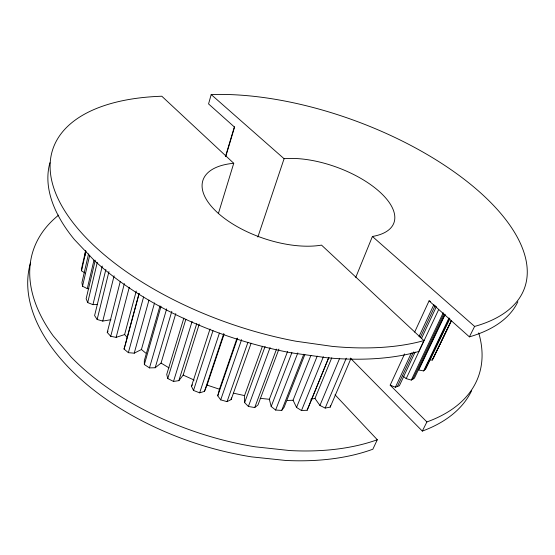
<?xml version="1.0" encoding="UTF-8"?>
<svg xmlns="http://www.w3.org/2000/svg" width="555" height="555" viewBox="0 0 555 555"><rect width="100%" height="100%" fill="white"/><g stroke="black" fill="none" stroke-linecap="round" stroke-linejoin="round"><path stroke-width="0.83" d="M84.957 273.004L81.502 270.791L81.835 267.413L85.678 250.582M331.765 357.795L314.969 398.462L319.923 405.462L325.168 408.071L330.232 407.099L330.398 405.629M236.853 338.64L219.461 389.228L217.74 395.805L220.696 399.864L227.044 401.64L231.157 399.565L231.366 397.859M85.747 250.756L84.402 256.639L84.998 255.113M81.502 270.791L85.949 251.38M88.564 253.878L81.932 282.585L82.528 286.227L87.274 288.635L88.883 288.725M82.528 286.227L89.73 255.189M87.274 288.635L93.982 260.128M95.252 260.219L86.143 298.77L87.711 302.593L92.949 304.653L97.271 304.445M87.711 302.593L97.298 262.279M92.949 304.653L102.273 266.053M105.859 269.487L94.6 315.573L97.146 319.472L102.758 321.081L110.965 319.701M97.146 319.472L108.946 271.631M102.758 321.081L114.101 275.835M136.266 291.028L124.611 334.561L116.141 337.357L110.729 336.302L107.24 332.452L120.269 281.475M110.729 336.302L124.362 283.598M116.141 337.357L129.287 287.261M154.54 302.919L141.421 349.504L134.227 353.174L128.358 352.675L124.036 349.046L139.069 293.345M125.361 344.676L139.132 293.671M128.358 352.675L143.599 296.953M134.227 353.174L148.962 300.082M414.668 332.084L429.07 300.859L469.391 336.864L474.608 326.43A216.783 98.95 20.2 0 0 478.722 191.198A216.783 98.95 20.2 0 0 211.191 94.558L208.562 103.931L234.557 127.15L225.878 156.087M159.979 305.874L144.321 360.646L144.342 364.531L149.475 367.896L155.185 367.757L161.047 363.081L175.775 313.61M144.342 364.531L161.033 306.284M149.475 367.896L166.653 308.837M155.185 367.757L171.807 311.348M225.503 156.461L234.397 126.776M183.851 318.091L166.722 374.445L167.763 378.517L173.5 381.452L178.856 380.647L183.171 375.09L199.252 324.099M167.763 378.517L185.87 319.243M218.351 213.661L233.745 163.288L161.81 96.23A226.898 108.385 18.8 0 0 61.085 204.635A226.898 108.385 18.8 0 0 295.898 341.221L332.348 346.389A226.898 108.385 18.8 0 0 423.93 340.59L418.817 351.454A225.399 109.834 18.7 0 1 327.651 357.85L291.43 352.848A225.399 109.834 18.7 0 1 93.996 260.219L74.356 239.503A225.399 109.834 18.7 0 1 49.943 162.726M173.5 381.452L192.12 321.407M124.036 349.046L125.132 345.515M178.856 380.647L196.761 323.565M224.04 334.346L207.077 385.087L204.469 391.379L199.654 392.836L193.501 390.436L191.468 386.308L210.005 329.039M193.501 390.436L213.009 330.607M199.654 392.836L219.426 333.09M204.469 391.379L223.811 333.458M257.853 237.034L284.084 158.723L211.191 94.558M217.74 395.805L237.602 338.085M220.696 399.864L241.612 339.625M227.044 401.64L247.932 342.331M231.157 399.565L251.137 343.198M278.922 349.095L257.992 404.935L254.717 407.55L248.383 406.461L244.616 402.611L244.54 395.597L262.459 346.223M244.616 402.611L265.082 346.5M248.383 406.461L270.077 347.569M254.717 407.55L276.529 349.095M304.868 354.527L284.07 407.349L281.711 410.429L275.62 410.041L271.18 406.51L269.348 399.288L287.539 351.565M271.18 406.51L291.916 352.585M275.62 410.041L297.827 352.883M281.711 410.429L303.8 354.222M328.837 357.441L307.144 410.235L301.483 410.547L296.55 407.439L293.068 400.224L310.904 355.429M296.55 407.439L317.224 356.081M307.144 410.235L328.844 357.364M301.483 410.547L323.357 356.796M355.748 277.41L372.412 236.472A72.573 32.606 20.1 0 0 378.801 191.087A72.573 32.606 20.1 0 0 284.084 158.723M319.923 405.462L339.66 358.294M325.168 408.071L346.264 358.197M330.232 407.099L350.933 358.53M350.309 358.079L422.32 431.082L426.899 421.932L390.179 385.163L404.581 353.937M390.179 385.163L395.417 387.21L411.387 352.904M419.011 336.531L433.899 304.563M397.394 386.488L413.531 351.919M420.128 337.773L435.169 305.562M415.147 352.036L399.364 385.767L395.417 387.21M421.384 338.703L436.431 306.54M335.019 394.778L377.303 439.747L372.849 449.217A211.823 121.684 18.5 0 1 285.568 460.442L251.471 456.855A211.823 121.684 18.5 0 1 30.601 262.501M444.895 314.13L414.432 378.135L411.283 380.078L406.191 378.642L438.658 309.614M411.283 380.078L443.23 312.722M412.858 379.107L443.695 314.213M445.131 314.574L418.734 370.012L423.618 370.913L425.935 368.562L449.827 318.848M423.618 370.913L449.044 317.918M424.776 369.734L449.439 318.383M430.007 359.897L432.289 360.084L451.361 320.526M433.025 358.738L451.326 320.79M451.458 320.707L432.289 360.084M191.468 386.308L192.342 384.823M107.24 332.452L108.038 331.155M310.717 399.239L314.969 398.462M287.393 400.502L293.068 400.224M269.348 399.288L260.149 398.33M244.54 395.597L233.551 393.176M219.461 389.228L207.077 385.087M429.07 300.859L430.659 301.476M194.188 380.064L183.171 375.09M169.004 367.868L161.047 363.081M402.965 376.047L406.191 378.642M141.421 349.504L145.812 353.16M372.412 236.472L474.608 326.43M423.93 340.59L321.525 245.116A75.848 35.617 18.8 0 1 216.859 212.038A75.848 35.617 18.8 0 1 233.745 163.288M124.611 334.561L127.49 337.69M377.303 439.747A213.148 120.629 18.6 0 1 289.634 450.542L255.328 446.824A213.148 120.629 18.6 0 1 71.193 357.122L53.169 335.844A213.148 120.629 18.6 0 1 58.65 215.111M478.708 332.896A204.212 110.743 20.3 0 1 426.899 421.932M471.681 390.56A202.998 111.763 20.3 0 1 422.32 431.082M517.857 301.753A215.416 100.33 20.2 0 1 469.391 336.864"/></g></svg>
